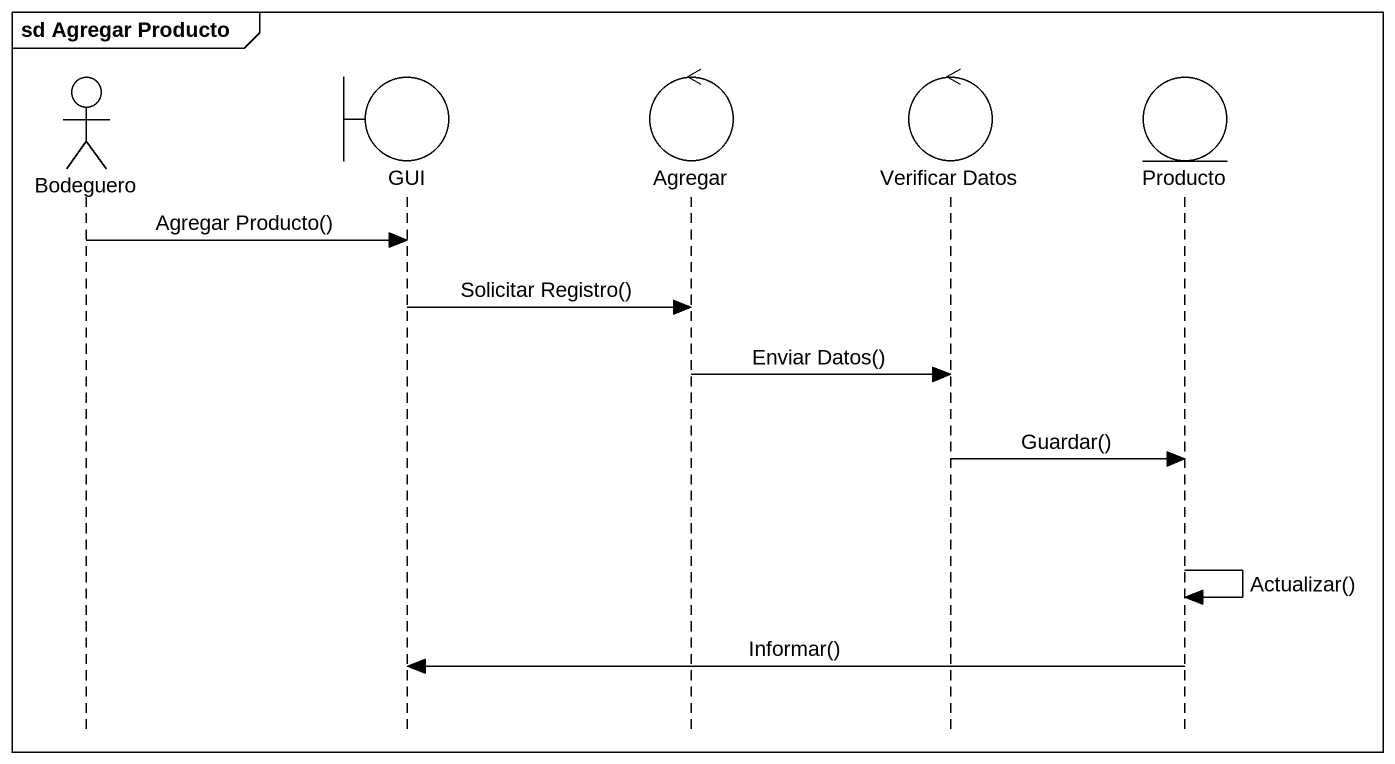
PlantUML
@startuml
mainframe sd Agregar Producto
hide footbox
actor Bodeguero
boundary GUI
control Agregar
control "Verificar Datos" as Verificar_Datos
entity Producto

Bodeguero -> GUI : Agregar Producto()
GUI -> Agregar : Solicitar Registro()
Agregar -> Verificar_Datos : Enviar Datos()
Verificar_Datos -> Producto : Guardar()
Producto -> Producto : Actualizar()
Producto -> GUI : Informar()
@enduml
